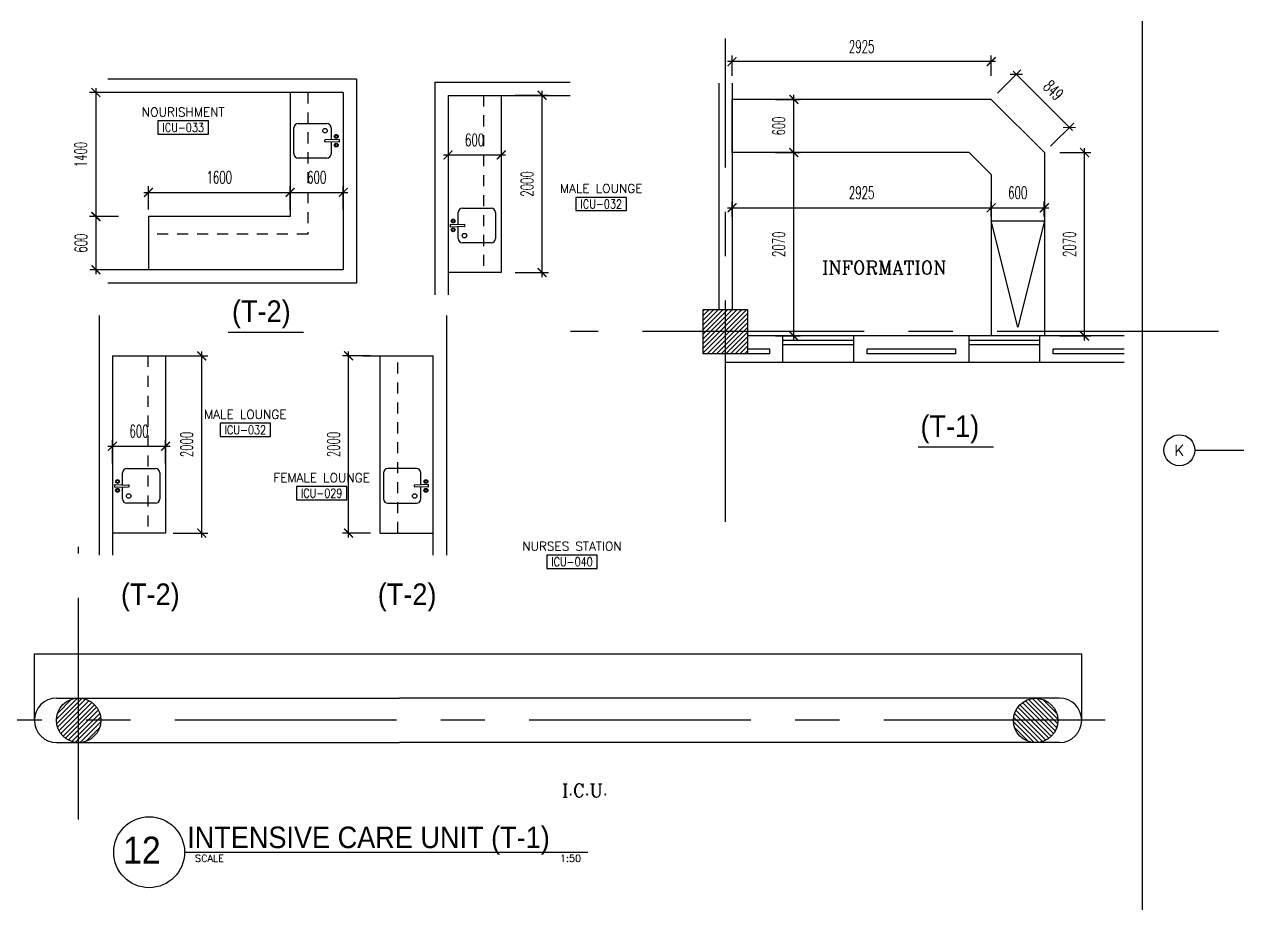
# Model space of a CAD drawing. Extents: x 417759.1 to 417809, y 43468.8 to 43507.6.
# Drawn here: x 417780.79 to 417794.48, y 43478.31 to 43488.22 of the extents above; entities that cross this region are included whole.
import ezdxf
from ezdxf.enums import TextEntityAlignment as Align

# ---------------------------------------------------------------- set-up
doc = ezdxf.new("R2010")
doc.units = 0
doc.header["$MEASUREMENT"] = 0
doc.header["$PDMODE"] = 3
doc.header["$PDSIZE"] = 0.1
doc.linetypes.add('CENTERX2', pattern=[4, 2.5, -0.5, 0.5, -0.5])
doc.linetypes.add('HIDDEN2', pattern=[0.1875, 0.125, -0.0625])
doc.layers.get('0').update_dxf_attribs({"linetype": 'CONTINUOUS'})
doc.layers.get('DEFPOINTS').update_dxf_attribs({"linetype": 'CONTINUOUS'})
for name, color, linetype in [('AX', 6, 'CONTINUOUS'), ('AX-CR', 2, 'CONTINUOUS'), ('AX-DIM', 4, 'CONTINUOUS'), ('AX-TXT', 4, 'CONTINUOUS'), ('AXES', 11, 'CENTERX2'), ('COL', 2, 'CONTINUOUS'), ('COUNTER', 2, 'CONTINUOUS'), ('Doted', 3, 'HIDDEN2'), ('HAT', 8, 'CONTINUOUS'), ('INSUL', 7, 'CONTINUOUS'), ('RM-BOX', 2, 'CONTINUOUS'), ('RM-NAME', 2, 'CONTINUOUS'), ('RM-NO', 2, 'CONTINUOUS'), ('TXT', 2, 'CONTINUOUS'), ('TXT1', 2, 'CONTINUOUS'), ('WALL', 6, 'CONTINUOUS'), ('WIN', 5, 'CONTINUOUS')]:
    doc.layers.add(name, color=color, linetype=linetype)
doc.styles.add('ROMANC', font='romanc', dxfattribs={"height": 0.1})
doc.styles.add('ROMANS', font='ROMANS.shx', dxfattribs={"width": 0.6})
doc.styles.add('TTXT', font='swisse.ttf', dxfattribs={"width": 0.6})
doc.dimstyles.new('STANDARD in', dxfattribs={"dimtxt": 0.14, "dimasz": 0.1, "dimexe": 0.07, "dimexo": 0.05, "dimgap": 0.1, "dimtad": 1, "dimdec": 0, "dimlfac": 1000, "dimzin": 0, "dimdsep": 46, "dimtxsty": 'ROMANS', "dimblk": 'ARCHTICK', "dimcen": 0.05, "dimdle": 0.05, "dimclrd": 4, "dimclre": 4, "dimclrt": 2, "dimadec": 0, "dimazin": 0, "dimtfac": 1, "dimtdec": 0, "dimtmove": 2, "dimatfit": 3, "dimfxl": 0, "dimtolj": 1, "dimtzin": 0, "dimarcsym": 0})

# ---------------------------------------------------------------- blocks, each defined once
blk = doc.blocks.new('RM1')
at = {"layer": 'RM-BOX'}
blk.add_lwpolyline([(570, -200), (-570, -200), (-570, -500), (570, -500)], close=True, dxfattribs=at)
at = {"layer": 'RM-NAME', "style": 'ROMANS'}
for tag, p in [('ROOMNAME1', (0, 324)), ('ROOMNAME2', (0, 0))]:
    blk.add_attdef(tag, text='', height=200, dxfattribs=at).set_placement(p, align=Align.MIDDLE)
at = {"layer": 'RM-NO', "style": 'ROMANS', "width": 0.8}
blk.add_attdef('ROOMNO', text='', height=200, dxfattribs=at).set_placement((0, -350), align=Align.MIDDLE)
blk = doc.blocks.new('_ARCHTICK')
at = {"color": 0, "linetype": 'ByBlock', "const_width": 0.15}
blk.add_lwpolyline([(-0.5, -0.5), (0.5, 0.5)], dxfattribs=at)
blk = doc.blocks.new('*D225')
at = {"layer": 'AX-DIM', "color": 4, "linetype": 'ByBlock', "lineweight": -2}
for p, q in [((417785.578, 43486.981), (417785.578, 43486.678)), ((417786.178, 43486.981), (417786.178, 43486.678)), ((417785.528, 43486.748), (417786.228, 43486.748))]:
    blk.add_line(p, q, dxfattribs=at)
at = {"layer": 'DEFPOINTS', "color": 0, "linetype": 'ByBlock'}
for p in [(417785.578, 43487.031), (417786.178, 43487.031), (417786.178, 43486.748)]:
    blk.add_point(p, dxfattribs=at)
at = {"layer": 'AX-DIM', "color": 4, "linetype": 'ByBlock', "lineweight": -2, "xscale": 0.1, "yscale": 0.1, "zscale": 0.1, "rotation": 180}
blk.add_blockref('_ARCHTICK', (417785.578, 43486.748), dxfattribs=at)
at = {"layer": 'AX-DIM', "color": 4, "linetype": 'ByBlock', "lineweight": -2, "xscale": 0.1, "yscale": 0.1, "zscale": 0.1}
blk.add_blockref('_ARCHTICK', (417786.178, 43486.748), dxfattribs=at)
at = {"layer": 'AX-DIM', "color": 2, "linetype": 'ByBlock', "insert": (417785.878, 43486.918), "char_height": 0.14, "attachment_point": 5, "style": 'ROMANS'}
blk.add_mtext('\\A1;600', dxfattribs=at)
blk = doc.blocks.new('*D226')
at = {"layer": 'AX-DIM', "color": 4, "linetype": 'ByBlock', "lineweight": -2}
for p, q in [((417786.335, 43487.421), (417786.71, 43487.421)), ((417786.64, 43485.371), (417786.64, 43487.471)), ((417786.335, 43485.421), (417786.71, 43485.421))]:
    blk.add_line(p, q, dxfattribs=at)
at = {"layer": 'DEFPOINTS', "color": 0, "linetype": 'ByBlock'}
for p in [(417786.285, 43487.421), (417786.64, 43487.421), (417786.285, 43485.421)]:
    blk.add_point(p, dxfattribs=at)
at = {"layer": 'AX-DIM', "color": 4, "linetype": 'ByBlock', "lineweight": -2, "xscale": 0.1, "yscale": 0.1, "zscale": 0.1}
for p, rotation in [((417786.64, 43487.421), 90), ((417786.64, 43485.421), 270)]:
    blk.add_blockref('_ARCHTICK', p, dxfattribs=dict(at, rotation=rotation))
at = {"layer": 'AX-DIM', "color": 2, "linetype": 'ByBlock', "insert": (417786.47, 43486.421), "char_height": 0.14, "attachment_point": 5, "rotation": 90, "style": 'ROMANS'}
blk.add_mtext('\\A1;2000', dxfattribs=at)
blk = doc.blocks.new('*D227')
at = {"layer": 'AX-DIM', "color": 4, "linetype": 'ByBlock', "lineweight": -2}
for p, q in [((417783.746, 43486.326), (417784.446, 43486.326)), ((417783.796, 43486.132), (417783.796, 43486.396)), ((417784.396, 43486.132), (417784.396, 43486.396))]:
    blk.add_line(p, q, dxfattribs=at)
at = {"layer": 'DEFPOINTS', "color": 0, "linetype": 'ByBlock'}
for p in [(417784.396, 43486.326), (417783.796, 43486.082), (417784.396, 43486.082)]:
    blk.add_point(p, dxfattribs=at)
at = {"layer": 'AX-DIM', "color": 4, "linetype": 'ByBlock', "lineweight": -2, "xscale": 0.1, "yscale": 0.1, "zscale": 0.1, "rotation": 180}
blk.add_blockref('_ARCHTICK', (417783.796, 43486.326), dxfattribs=at)
at = {"layer": 'AX-DIM', "color": 4, "linetype": 'ByBlock', "lineweight": -2, "xscale": 0.1, "yscale": 0.1, "zscale": 0.1}
blk.add_blockref('_ARCHTICK', (417784.396, 43486.326), dxfattribs=at)
at = {"layer": 'AX-DIM', "color": 2, "linetype": 'ByBlock', "insert": (417784.096, 43486.496), "char_height": 0.14, "attachment_point": 5, "style": 'ROMANS'}
blk.add_mtext('\\A1;600', dxfattribs=at)
blk = doc.blocks.new('*D228')
at = {"layer": 'COUNTER', "color": 4, "linetype": 'ByBlock', "lineweight": -2}
for p, q in [((417782.146, 43486.326), (417783.846, 43486.326)), ((417782.196, 43486.132), (417782.196, 43486.396)), ((417783.796, 43486.132), (417783.796, 43486.396))]:
    blk.add_line(p, q, dxfattribs=at)
at = {"layer": 'DEFPOINTS', "color": 0, "linetype": 'ByBlock'}
for p in [(417783.796, 43486.326), (417782.196, 43486.082), (417783.796, 43486.082)]:
    blk.add_point(p, dxfattribs=at)
at = {"layer": 'COUNTER', "color": 4, "linetype": 'ByBlock', "lineweight": -2, "xscale": 0.1, "yscale": 0.1, "zscale": 0.1, "rotation": 180}
blk.add_blockref('_ARCHTICK', (417782.196, 43486.326), dxfattribs=at)
at = {"layer": 'COUNTER', "color": 4, "linetype": 'ByBlock', "lineweight": -2, "xscale": 0.1, "yscale": 0.1, "zscale": 0.1}
blk.add_blockref('_ARCHTICK', (417783.796, 43486.326), dxfattribs=at)
at = {"layer": 'COUNTER', "color": 2, "linetype": 'ByBlock', "insert": (417782.996, 43486.496), "char_height": 0.14, "attachment_point": 5, "style": 'ROMANS'}
blk.add_mtext('\\A1;1600', dxfattribs=at)
blk = doc.blocks.new('*D229')
at = {"layer": 'AX-DIM', "color": 4, "linetype": 'ByBlock', "lineweight": -2}
for p, q in [((417781.857, 43487.453), (417781.533, 43487.453)), ((417781.603, 43487.503), (417781.603, 43486.003)), ((417781.857, 43486.053), (417781.533, 43486.053))]:
    blk.add_line(p, q, dxfattribs=at)
at = {"layer": 'DEFPOINTS', "color": 0, "linetype": 'ByBlock'}
for p in [(417781.907, 43487.453), (417781.603, 43486.053), (417781.907, 43486.053)]:
    blk.add_point(p, dxfattribs=at)
at = {"layer": 'AX-DIM', "color": 4, "linetype": 'ByBlock', "lineweight": -2, "xscale": 0.1, "yscale": 0.1, "zscale": 0.1}
for p, rotation in [((417781.603, 43487.453), 90), ((417781.603, 43486.053), 270)]:
    blk.add_blockref('_ARCHTICK', p, dxfattribs=dict(at, rotation=rotation))
at = {"layer": 'AX-DIM', "color": 2, "linetype": 'ByBlock', "insert": (417781.433, 43486.753), "char_height": 0.14, "attachment_point": 5, "rotation": 90, "style": 'ROMANS'}
blk.add_mtext('\\A1;1400', dxfattribs=at)
blk = doc.blocks.new('*D230')
at = {"layer": 'AX-DIM', "color": 4, "linetype": 'ByBlock', "lineweight": -2}
for p, q in [((417781.841, 43486.053), (417781.535, 43486.053)), ((417781.605, 43485.403), (417781.605, 43486.103)), ((417781.841, 43485.453), (417781.535, 43485.453))]:
    blk.add_line(p, q, dxfattribs=at)
at = {"layer": 'DEFPOINTS', "color": 0, "linetype": 'ByBlock'}
for p in [(417781.605, 43486.053), (417781.891, 43486.053), (417781.891, 43485.453)]:
    blk.add_point(p, dxfattribs=at)
at = {"layer": 'AX-DIM', "color": 4, "linetype": 'ByBlock', "lineweight": -2, "xscale": 0.1, "yscale": 0.1, "zscale": 0.1}
for p, rotation in [((417781.605, 43486.053), 90), ((417781.605, 43485.453), 270)]:
    blk.add_blockref('_ARCHTICK', p, dxfattribs=dict(at, rotation=rotation))
at = {"layer": 'AX-DIM', "color": 2, "linetype": 'ByBlock', "insert": (417781.435, 43485.753), "char_height": 0.14, "attachment_point": 5, "rotation": 90, "style": 'ROMANS'}
blk.add_mtext('\\A1;600', dxfattribs=at)
blk = doc.blocks.new('*X235')
at = {"color": 0}
for p, q in [((215909, 139859), (216399, 140350)), ((215909, 139912), (216346, 140350)), ((215909, 139965), (216293, 140350)), ((215909, 140018), (216240, 140350)), ((215909, 140071), (216187, 140350)), ((215909, 140124), (216134, 140350)), ((215909, 140177), (216081, 140350)), ((215909, 140230), (216028, 140350)), ((215909, 140283), (215975, 140350)), ((215909, 140337), (215922, 140350)), ((215952, 139850), (216409, 140306)), ((216005, 139850), (216409, 140253)), ((216058, 139850), (216409, 140200)), ((216111, 139850), (216409, 140147)), ((216164, 139850), (216409, 140094)), ((216217, 139850), (216409, 140041)), ((216270, 139850), (216409, 139988)), ((216323, 139850), (216409, 139935)), ((216376, 139850), (216409, 139882))]:
    blk.add_line(p, q, dxfattribs=at)
blk = doc.blocks.new('COL50')
at = {"layer": 'COL'}
blk.add_lwpolyline([(-250, 250), (-250, -250), (250, -250), (250, 250)], close=True, dxfattribs=at)
blk = doc.blocks.new('*D245')
at = {"layer": 'COUNTER', "color": 4, "linetype": 'ByBlock', "lineweight": -2}
for p, q in [((417781.74, 43483.462), (417782.44, 43483.462)), ((417781.79, 43483.269), (417781.79, 43483.532)), ((417782.39, 43483.269), (417782.39, 43483.532))]:
    blk.add_line(p, q, dxfattribs=at)
at = {"layer": 'DEFPOINTS', "color": 0, "linetype": 'ByBlock'}
for p in [(417782.39, 43483.462), (417781.79, 43483.219), (417782.39, 43483.219)]:
    blk.add_point(p, dxfattribs=at)
at = {"layer": 'COUNTER', "color": 4, "linetype": 'ByBlock', "lineweight": -2, "xscale": 0.1, "yscale": 0.1, "zscale": 0.1, "rotation": 180}
blk.add_blockref('_ARCHTICK', (417781.79, 43483.462), dxfattribs=at)
at = {"layer": 'COUNTER', "color": 4, "linetype": 'ByBlock', "lineweight": -2, "xscale": 0.1, "yscale": 0.1, "zscale": 0.1}
blk.add_blockref('_ARCHTICK', (417782.39, 43483.462), dxfattribs=at)
at = {"layer": 'COUNTER', "color": 2, "linetype": 'ByBlock', "insert": (417782.09, 43483.632), "char_height": 0.14, "attachment_point": 5, "style": 'ROMANS'}
blk.add_mtext('\\A1;600', dxfattribs=at)
blk = doc.blocks.new('*D246')
at = {"layer": 'AX-DIM', "color": 4, "lineweight": -2}
for p, q in [((417782.476, 43484.482), (417782.868, 43484.482)), ((417782.798, 43482.432), (417782.798, 43484.532)), ((417782.476, 43482.482), (417782.868, 43482.482))]:
    blk.add_line(p, q, dxfattribs=at)
at = {"layer": 'DEFPOINTS', "color": 0}
for p in [(417782.426, 43484.482), (417782.798, 43484.482), (417782.426, 43482.482)]:
    blk.add_point(p, dxfattribs=at)
at = {"layer": 'AX-DIM', "color": 4, "lineweight": -2, "xscale": 0.1, "yscale": 0.1, "zscale": 0.1}
for p, rotation in [((417782.798, 43484.482), 90), ((417782.798, 43482.482), 270)]:
    blk.add_blockref('_ARCHTICK', p, dxfattribs=dict(at, rotation=rotation))
at = {"layer": 'AX-DIM', "color": 2, "insert": (417782.628, 43483.482), "char_height": 0.14, "attachment_point": 5, "rotation": 90, "style": 'ROMANS'}
blk.add_mtext('\\A1;2000', dxfattribs=at)
blk = doc.blocks.new('*D247')
at = {"layer": 'AX-DIM', "color": 4, "lineweight": -2}
for p, q in [((417784.702, 43484.482), (417784.386, 43484.482)), ((417784.456, 43482.432), (417784.456, 43484.532)), ((417784.702, 43482.482), (417784.386, 43482.482))]:
    blk.add_line(p, q, dxfattribs=at)
at = {"layer": 'DEFPOINTS', "color": 0}
for p in [(417784.456, 43484.482), (417784.752, 43484.482), (417784.752, 43482.482)]:
    blk.add_point(p, dxfattribs=at)
at = {"layer": 'AX-DIM', "color": 4, "lineweight": -2, "xscale": 0.1, "yscale": 0.1, "zscale": 0.1}
for p, rotation in [((417784.456, 43484.482), 90), ((417784.456, 43482.482), 270)]:
    blk.add_blockref('_ARCHTICK', p, dxfattribs=dict(at, rotation=rotation))
at = {"layer": 'AX-DIM', "color": 2, "insert": (417784.286, 43483.482), "char_height": 0.14, "attachment_point": 5, "rotation": 90, "style": 'ROMANS'}
blk.add_mtext('\\A1;2000', dxfattribs=at)
blk = doc.blocks.new('*D248')
at = {"layer": 'AX-DIM', "color": 4, "lineweight": -2}
for p, q in [((417789.481, 43486.725), (417789.481, 43487.425)), ((417789.275, 43487.375), (417789.551, 43487.375)), ((417789.275, 43486.775), (417789.551, 43486.775))]:
    blk.add_line(p, q, dxfattribs=at)
at = {"layer": 'DEFPOINTS', "color": 0}
for p in [(417789.225, 43487.375), (417789.481, 43487.375), (417789.225, 43486.775)]:
    blk.add_point(p, dxfattribs=at)
at = {"layer": 'AX-DIM', "color": 4, "lineweight": -2, "xscale": 0.1, "yscale": 0.1, "zscale": 0.1}
for p, rotation in [((417789.481, 43487.375), 90), ((417789.481, 43486.775), 270)]:
    blk.add_blockref('_ARCHTICK', p, dxfattribs=dict(at, rotation=rotation))
at = {"layer": 'AX-DIM', "color": 2, "insert": (417789.311, 43487.075), "char_height": 0.14, "attachment_point": 5, "rotation": 90, "style": 'ROMANS'}
blk.add_mtext('\\A1;600', dxfattribs=at)
blk = doc.blocks.new('*D249')
at = {"layer": 'AX-DIM', "color": 4, "lineweight": -2}
for p, q in [((417788.783, 43486.051), (417788.783, 43486.222)), ((417791.708, 43486.051), (417791.708, 43486.222)), ((417788.733, 43486.152), (417791.758, 43486.152))]:
    blk.add_line(p, q, dxfattribs=at)
at = {"layer": 'DEFPOINTS', "color": 0}
for p in [(417791.708, 43486.152), (417788.783, 43486.001), (417791.708, 43486.001)]:
    blk.add_point(p, dxfattribs=at)
at = {"layer": 'AX-DIM', "color": 4, "lineweight": -2, "xscale": 0.1, "yscale": 0.1, "zscale": 0.1, "rotation": 180}
blk.add_blockref('_ARCHTICK', (417788.783, 43486.152), dxfattribs=at)
at = {"layer": 'AX-DIM', "color": 4, "lineweight": -2, "xscale": 0.1, "yscale": 0.1, "zscale": 0.1}
blk.add_blockref('_ARCHTICK', (417791.708, 43486.152), dxfattribs=at)
at = {"layer": 'AX-DIM', "color": 2, "insert": (417790.246, 43486.322), "char_height": 0.14, "attachment_point": 5, "style": 'ROMANS'}
blk.add_mtext('\\A1;2925', dxfattribs=at)
blk = doc.blocks.new('*D250')
at = {"layer": 'AX-DIM', "color": 4, "lineweight": -2}
for p, q in [((417788.783, 43487.639), (417788.783, 43487.871)), ((417791.708, 43487.639), (417791.708, 43487.871)), ((417791.758, 43487.801), (417788.733, 43487.801))]:
    blk.add_line(p, q, dxfattribs=at)
at = {"layer": 'DEFPOINTS', "color": 0}
for p in [(417788.783, 43487.801), (417788.783, 43487.589), (417791.708, 43487.589)]:
    blk.add_point(p, dxfattribs=at)
at = {"layer": 'AX-DIM', "color": 4, "lineweight": -2, "xscale": 0.1, "yscale": 0.1, "zscale": 0.1, "rotation": 180}
blk.add_blockref('_ARCHTICK', (417788.783, 43487.801), dxfattribs=at)
at = {"layer": 'AX-DIM', "color": 4, "lineweight": -2, "xscale": 0.1, "yscale": 0.1, "zscale": 0.1}
blk.add_blockref('_ARCHTICK', (417791.708, 43487.801), dxfattribs=at)
at = {"layer": 'AX-DIM', "color": 2, "insert": (417790.246, 43487.971), "char_height": 0.14, "attachment_point": 5, "style": 'ROMANS'}
blk.add_mtext('\\A1;2925', dxfattribs=at)
blk = doc.blocks.new('*D251')
at = {"layer": 'AX-DIM', "color": 4, "lineweight": -2}
for p, q in [((417791.779, 43487.446), (417792.041, 43487.708)), ((417791.956, 43487.694), (417792.627, 43487.023)), ((417792.379, 43486.846), (417792.641, 43487.108))]:
    blk.add_line(p, q, dxfattribs=at)
at = {"layer": 'DEFPOINTS', "color": 0}
for p in [(417791.743, 43487.41), (417792.591, 43487.058), (417792.343, 43486.81)]:
    blk.add_point(p, dxfattribs=at)
at = {"layer": 'AX-DIM', "color": 4, "lineweight": -2, "xscale": 0.1, "yscale": 0.1, "zscale": 0.1}
for p, rotation in [((417791.991, 43487.658), 134.9999999986104), ((417792.591, 43487.058), 314.9999999986103)]:
    blk.add_blockref('_ARCHTICK', p, dxfattribs=dict(at, rotation=rotation))
at = {"layer": 'AX-DIM', "color": 2, "insert": (417792.411, 43487.478), "char_height": 0.14, "attachment_point": 5, "rotation": 315, "style": 'ROMANS'}
blk.add_mtext('\\A1;849', dxfattribs=at)
blk = doc.blocks.new('*D252')
at = {"layer": 'AX-DIM', "color": 4, "lineweight": -2}
for p, q in [((417791.708, 43486.055), (417791.708, 43486.222)), ((417792.308, 43486.055), (417792.308, 43486.222)), ((417791.658, 43486.152), (417792.358, 43486.152))]:
    blk.add_line(p, q, dxfattribs=at)
at = {"layer": 'DEFPOINTS', "color": 0}
for p in [(417792.308, 43486.152), (417791.708, 43486.005), (417792.308, 43486.005)]:
    blk.add_point(p, dxfattribs=at)
at = {"layer": 'AX-DIM', "color": 4, "lineweight": -2, "xscale": 0.1, "yscale": 0.1, "zscale": 0.1, "rotation": 180}
blk.add_blockref('_ARCHTICK', (417791.708, 43486.152), dxfattribs=at)
at = {"layer": 'AX-DIM', "color": 4, "lineweight": -2, "xscale": 0.1, "yscale": 0.1, "zscale": 0.1}
blk.add_blockref('_ARCHTICK', (417792.308, 43486.152), dxfattribs=at)
at = {"layer": 'AX-DIM', "color": 2, "insert": (417792.008, 43486.322), "char_height": 0.14, "attachment_point": 5, "style": 'ROMANS'}
blk.add_mtext('\\A1;600', dxfattribs=at)
blk = doc.blocks.new('*D253')
at = {"layer": 'AX-DIM', "color": 4, "lineweight": -2}
for p, q in [((417792.483, 43486.775), (417792.832, 43486.775)), ((417792.762, 43484.656), (417792.762, 43486.825)), ((417792.483, 43484.706), (417792.832, 43484.706))]:
    blk.add_line(p, q, dxfattribs=at)
at = {"layer": 'DEFPOINTS', "color": 0}
for p in [(417792.433, 43486.775), (417792.762, 43486.775), (417792.433, 43484.706)]:
    blk.add_point(p, dxfattribs=at)
at = {"layer": 'AX-DIM', "color": 4, "lineweight": -2, "xscale": 0.1, "yscale": 0.1, "zscale": 0.1}
for p, rotation in [((417792.762, 43486.775), 90), ((417792.762, 43484.706), 270)]:
    blk.add_blockref('_ARCHTICK', p, dxfattribs=dict(at, rotation=rotation))
at = {"layer": 'AX-DIM', "color": 2, "insert": (417792.592, 43485.741), "char_height": 0.14, "attachment_point": 5, "rotation": 90, "style": 'ROMANS'}
blk.add_mtext('\\A1;2070', dxfattribs=at)
blk = doc.blocks.new('*D254')
at = {"layer": 'AX-DIM', "color": 4, "lineweight": -2}
for p, q in [((417789.275, 43486.775), (417789.551, 43486.775)), ((417789.481, 43484.656), (417789.481, 43486.825)), ((417789.275, 43484.706), (417789.551, 43484.706))]:
    blk.add_line(p, q, dxfattribs=at)
at = {"layer": 'DEFPOINTS', "color": 0}
for p in [(417789.225, 43486.775), (417789.481, 43486.775), (417789.225, 43484.706)]:
    blk.add_point(p, dxfattribs=at)
at = {"layer": 'AX-DIM', "color": 4, "lineweight": -2, "xscale": 0.1, "yscale": 0.1, "zscale": 0.1}
for p, rotation in [((417789.481, 43486.775), 90), ((417789.481, 43484.706), 270)]:
    blk.add_blockref('_ARCHTICK', p, dxfattribs=dict(at, rotation=rotation))
at = {"layer": 'AX-DIM', "color": 2, "insert": (417789.311, 43485.741), "char_height": 0.14, "attachment_point": 5, "rotation": 90, "style": 'ROMANS'}
blk.add_mtext('\\A1;2070', dxfattribs=at)
blk = doc.blocks.new('AXU')
at = {"layer": 'AX-CR'}
blk.add_circle((0, 350), 350, dxfattribs=at)
at = {"layer": 'AX-TXT', "style": 'ROMANS'}
blk.add_attdef('AX', text='', height=250, dxfattribs=at).set_placement((0, 350), align=Align.MIDDLE)

msp = doc.modelspace()

# ---------------------------------------------------------------- hatches: boundary and pattern name
at = {"layer": 'HAT'}
h = msp.add_hatch(dxfattribs=at)
h.set_pattern_fill('ANSI31', color=256, scale=0.3, style=0)
h.set_pattern_definition([(45, (417720.168633, 43436.735677), (-0.026516504, 0.026516504), [])])
h.paths.add_polyline_path([(417781.1589, 43480.3701), (417781.4089, 43480.3701), (417781.4089, 43480.6201, 0.4142136)])
h.paths.add_polyline_path([(417781.4089, 43480.6201), (417781.4089, 43480.3701), (417781.6589, 43480.3701, 0.4142136)])
h.paths.add_polyline_path([(417781.6589, 43480.3701), (417781.4089, 43480.3701), (417781.4089, 43480.1201, 0.4142136)])
h.paths.add_polyline_path([(417781.4089, 43480.3701), (417781.1589, 43480.3701, 0.4142136), (417781.4089, 43480.1201)])
h = msp.add_hatch(dxfattribs=at)
h.set_pattern_fill('ANSI31', color=256, scale=0.3, style=0)
h.set_pattern_definition([(135, (417853.450332, 43436.73457), (0.026516504, 0.026516504), [])])
h.paths.add_polyline_path([(417792.46, 43480.369), (417792.21, 43480.369), (417792.21, 43480.619, -0.4142136)])
h.paths.add_polyline_path([(417792.21, 43480.619), (417792.21, 43480.369), (417791.96, 43480.369, -0.4142136)])
h.paths.add_polyline_path([(417791.96, 43480.369), (417792.21, 43480.369), (417792.21, 43480.119, -0.4142136)])
h.paths.add_polyline_path([(417792.21, 43480.369), (417792.46, 43480.369, -0.4142136), (417792.21, 43480.119)])

# ---------------------------------------------------------------- linework, layer by layer
at = {"layer": 'AX-DIM'}
msp.add_line((417793.4129, 43488.2568), (417793.4129, 43478.1421), dxfattribs=at)
at = {"layer": 'AXES'}
for p, q in [((417788.7081, 43482.6075), (417788.7081, 43488.0611)), ((417794.2738, 43484.7551), (417786.9606, 43484.7551)), ((417794.0072, 43483.4171), (417798.8062, 43483.4171)), ((417781.4089, 43479.2514), (417781.4089, 43482.3282)), ((417792.9951, 43480.3701), (417780.4486, 43480.3701))]:
    msp.add_line(p, q, dxfattribs=at)
at = {"layer": 'COUNTER', "linetype": 'ByBlock'}
for p, q in [((417783.7956, 43487.4535), (417783.7956, 43486.0535)), ((417786.1783, 43487.4208), (417786.1783, 43485.4208)), ((417788.7831, 43486.7751), (417788.7831, 43487.3751)), ((417791.7081, 43487.3751), (417788.7831, 43487.3751)), ((417791.7081, 43487.3751), (417792.3081, 43486.7751)), ((417783.8384, 43486.7615), (417783.8384, 43487.0544)), ((417783.8882, 43487.1043), (417784.2093, 43487.1043)), ((417784.2592, 43487.0544), (417784.2592, 43486.9179)), ((417784.3474, 43486.924), (417784.1921, 43486.9179)), ((417784.3474, 43486.8919), (417784.1921, 43486.898)), ((417784.2592, 43486.898), (417784.2592, 43486.7615)), ((417784.3474, 43486.924), (417784.3474, 43486.8919)), ((417791.4596, 43486.7751), (417788.7831, 43486.7751)), ((417791.4596, 43486.7751), (417791.7081, 43486.5266)), ((417792.3081, 43486.7751), (417792.3081, 43484.7063)), ((417784.2093, 43486.7116), (417783.8882, 43486.7116)), ((417791.7081, 43486.5266), (417791.7081, 43484.7063)), ((417783.7956, 43486.0535), (417782.1956, 43486.0535)), ((417782.1956, 43486.0535), (417782.1956, 43485.4535)), ((417785.6933, 43485.9629), (417785.6933, 43486.0994)), ((417785.7432, 43486.1493), (417786.0643, 43486.1493)), ((417786.1142, 43486.0994), (417786.1142, 43485.8065)), ((417785.6051, 43485.9369), (417785.6051, 43485.969)), ((417785.6051, 43485.969), (417785.7604, 43485.9629)), ((417785.6051, 43485.9369), (417785.7604, 43485.943)), ((417785.6933, 43485.8065), (417785.6933, 43485.943)), ((417791.7081, 43486.0051), (417792.3081, 43486.0051)), ((417792.0081, 43484.8051), (417791.7081, 43486.0051)), ((417792.3081, 43486.0051), (417792.0081, 43484.8051)), ((417786.0643, 43485.7566), (417785.7432, 43485.7566)), ((417786.1783, 43485.4208), (417785.5783, 43485.4208)), ((417782.3896, 43484.4824), (417782.3896, 43482.4824)), ((417784.8107, 43482.4824), (417784.8107, 43484.4824)), ((417781.9545, 43483.2109), (417782.2756, 43483.2109)), ((417785.2212, 43483.2109), (417784.9001, 43483.2109)), ((417781.9046, 43483.0245), (417781.9046, 43483.161)), ((417782.3254, 43483.161), (417782.3254, 43482.8681)), ((417784.8502, 43483.161), (417784.8502, 43482.8681)), ((417785.2711, 43483.0245), (417785.2711, 43483.161)), ((417781.8164, 43482.9985), (417781.8164, 43483.0305)), ((417781.8164, 43483.0305), (417781.9717, 43483.0245)), ((417781.8164, 43482.9985), (417781.9717, 43483.0045)), ((417781.9046, 43482.8681), (417781.9046, 43483.0045)), ((417785.3593, 43483.0305), (417785.204, 43483.0245)), ((417785.3593, 43482.9985), (417785.204, 43483.0045)), ((417785.2711, 43482.8681), (417785.2711, 43483.0045)), ((417785.3593, 43482.9985), (417785.3593, 43483.0305)), ((417782.2756, 43482.8182), (417781.9545, 43482.8182)), ((417784.9001, 43482.8182), (417785.2212, 43482.8182)), ((417782.3896, 43482.4824), (417781.7896, 43482.4824)), ((417784.8107, 43482.4824), (417785.4107, 43482.4824)), ((417780.9089, 43481.119), (417792.73, 43481.119)), ((417780.9089, 43480.3701), (417780.9089, 43481.119)), ((417792.73, 43480.3701), (417792.73, 43481.119)), ((417781.1589, 43480.619), (417785.0289, 43480.619)), ((417792.48, 43480.619), (417785.0289, 43480.619)), ((417781.1589, 43480.119), (417785.0289, 43480.119)), ((417792.48, 43480.119), (417785.0289, 43480.119))]:
    msp.add_line(p, q, dxfattribs=at)
for centre, radius in [((417784.1898, 43487.0224), 0.0255), ((417784.3163, 43486.9577), 0.0217), ((417784.3163, 43486.8582), 0.0217), ((417784.3163, 43486.9577), 0.014), ((417784.3163, 43486.8582), 0.014), ((417785.6362, 43486.0027), 0.0217), ((417785.6362, 43485.9032), 0.0217), ((417785.6362, 43486.0027), 0.014), ((417785.6362, 43485.9032), 0.014), ((417785.7628, 43485.8385), 0.0255), ((417781.8475, 43483.0643), 0.0217), ((417781.8475, 43483.0643), 0.014), ((417785.3282, 43483.0643), 0.0217), ((417785.3282, 43483.0643), 0.014), ((417781.8475, 43482.9648), 0.0217), ((417781.8475, 43482.9648), 0.014), ((417781.974, 43482.9001), 0.0255), ((417785.2016, 43482.9001), 0.0255), ((417785.3282, 43482.9648), 0.0217), ((417785.3282, 43482.9648), 0.014)]:
    msp.add_circle(centre, radius, dxfattribs=at)
for centre, radius, start, end in [((417783.8882, 43487.0544), 0.0499, 90, 180), ((417784.2093, 43487.0544), 0.0499, 0, 90), ((417784.1921, 43486.908), 0.00997, 90, 270), ((417783.8882, 43486.7615), 0.0499, 180, 270), ((417784.2093, 43486.7615), 0.0499, 270, 0), ((417785.7432, 43486.0994), 0.0499, 90, 180), ((417786.0643, 43486.0994), 0.0499, 0, 90), ((417785.7604, 43485.9529), 0.00997, 270, 90), ((417785.7432, 43485.8065), 0.0499, 180, 270), ((417786.0643, 43485.8065), 0.0499, 270, 0), ((417781.9545, 43483.161), 0.0499, 90, 180), ((417782.2756, 43483.161), 0.0499, 0, 90), ((417784.9001, 43483.161), 0.0499, 90, 180), ((417785.2212, 43483.161), 0.0499, 0, 90), ((417781.9717, 43483.0145), 0.00997, 270, 90), ((417785.204, 43483.0145), 0.00997, 90, 270), ((417781.9545, 43482.8681), 0.0499, 180, 270), ((417782.2756, 43482.8681), 0.0499, 270, 0), ((417784.9001, 43482.8681), 0.0499, 180, 270), ((417785.2212, 43482.8681), 0.0499, 270, 0), ((417781.1589, 43480.3701), 0.25, 90, 270), ((417792.48, 43480.3701), 0.25, 270, 90)]:
    msp.add_arc(centre, radius, start, end, dxfattribs=at)
at = {"layer": 'Doted'}
for p, q in [((417783.9956, 43487.4535), (417783.9956, 43485.8535)), ((417785.9783, 43487.4208), (417785.9783, 43485.4208)), ((417783.9956, 43485.8535), (417782.1956, 43485.8535)), ((417782.1896, 43484.4824), (417782.1896, 43482.4824)), ((417785.0107, 43482.4824), (417785.0107, 43484.4824))]:
    msp.add_line(p, q, dxfattribs=at)
at = {"layer": 'INSUL'}
for p, q in [((417791.3081, 43484.5563), (417790.3081, 43484.5563)), ((417790.3081, 43484.5063), (417790.3081, 43484.5563)), ((417791.3081, 43484.5063), (417791.3081, 43484.5563)), ((417793.2081, 43484.5563), (417792.4081, 43484.5563)), ((417792.4081, 43484.5063), (417792.4081, 43484.5563)), ((417791.3081, 43484.5063), (417790.3081, 43484.5063)), ((417793.2081, 43484.5063), (417792.4081, 43484.5063))]:
    msp.add_line(p, q, dxfattribs=at)
at = {"layer": 'TXT', "color": 6}
msp.add_line((417782.6045, 43478.8819), (417787.1553, 43478.8819), dxfattribs=at)
msp.add_circle((417782.2045, 43478.8819), 0.4, dxfattribs=at)
at = {"layer": 'WALL', "color": 6}
for p, q in [((417784.5456, 43487.6035), (417781.737, 43487.6035)), ((417784.5456, 43487.6035), (417784.5456, 43485.3035)), ((417785.4283, 43487.5708), (417785.4283, 43485.1708)), ((417785.4283, 43487.5708), (417786.9574, 43487.5708)), ((417788.6331, 43487.5595), (417788.6331, 43485.0051)), ((417788.7831, 43487.5595), (417788.7831, 43485.0051)), ((417784.3956, 43487.4535), (417781.737, 43487.4535)), ((417784.3956, 43487.4535), (417784.3956, 43485.4535)), ((417785.5783, 43487.4208), (417786.9574, 43487.4208)), ((417785.5783, 43487.4208), (417785.5783, 43485.1708)), ((417784.3956, 43485.4535), (417781.737, 43485.4535)), ((417784.5456, 43485.3035), (417781.737, 43485.3035)), ((417781.6396, 43484.9384), (417781.6396, 43482.2324)), ((417785.5607, 43484.9384), (417785.5607, 43482.2324)), ((417783.0972, 43484.7475), (417783.9472, 43484.7475)), ((417789.3581, 43484.7063), (417788.9581, 43484.7063)), ((417789.3581, 43484.4063), (417789.3581, 43484.7063)), ((417791.4581, 43484.7063), (417790.1581, 43484.7063)), ((417790.1581, 43484.4063), (417790.1581, 43484.7063)), ((417791.4581, 43484.4063), (417791.4581, 43484.7063)), ((417793.2081, 43484.7063), (417792.2581, 43484.7063)), ((417792.2581, 43484.4063), (417792.2581, 43484.7063)), ((417789.2081, 43484.5563), (417788.9581, 43484.5563)), ((417789.2081, 43484.5063), (417789.2081, 43484.5563)), ((417781.7896, 43484.4824), (417781.7896, 43482.2324)), ((417781.7896, 43484.4824), (417782.6955, 43484.4824)), ((417784.6151, 43484.4824), (417785.4107, 43484.4824)), ((417785.4107, 43482.2324), (417785.4107, 43484.4824)), ((417789.3581, 43484.4063), (417788.7081, 43484.4063)), ((417789.2081, 43484.5063), (417788.9581, 43484.5063)), ((417791.4581, 43484.4063), (417790.1581, 43484.4063)), ((417793.2081, 43484.4063), (417792.2581, 43484.4063)), ((417790.8828, 43483.454), (417791.7328, 43483.454))]:
    msp.add_line(p, q, dxfattribs=at)
at = {"layer": 'WALL', "linetype": 'ByBlock', "ltscale": 0.3}
msp.add_lwpolyline([(417788.4581, 43485.0051), (417788.9581, 43485.0051), (417788.9581, 43484.5051), (417788.4581, 43484.5051)], close=True, dxfattribs=at)
at = {"layer": 'WALL'}
for centre in [(417781.4089, 43480.3701), (417792.21, 43480.369)]:
    msp.add_circle(centre, 0.25, dxfattribs=at)
at = {"layer": 'WIN'}
for p, q in [((417790.1581, 43484.7063), (417789.3581, 43484.7063)), ((417792.2581, 43484.7063), (417791.4581, 43484.7063)), ((417790.1581, 43484.6563), (417789.3581, 43484.6563)), ((417790.1581, 43484.6063), (417789.3581, 43484.6063)), ((417792.2581, 43484.6563), (417791.4581, 43484.6563)), ((417792.2581, 43484.6063), (417791.4581, 43484.6063)), ((417790.1581, 43484.4063), (417789.3581, 43484.4063)), ((417792.2581, 43484.4063), (417791.4581, 43484.4063))]:
    msp.add_line(p, q, dxfattribs=at)

# ---------------------------------------------------------------- block references
at = {"layer": 'AX', "xscale": 0.0005000000237487257, "yscale": 0.0004999999946448952, "zscale": 0.0005}
msp.add_blockref('AXU', (417793.8322, 43483.2421), dxfattribs=at).add_auto_attribs({'AX': 'K'})
at = {"layer": 'COL', "xscale": -0.0009999999892897904, "yscale": 0.000999999996565748, "zscale": 0.001}
msp.add_blockref('COL50', (417788.7081, 43484.7551), dxfattribs=at)
at = {"layer": 'HAT', "xscale": 0.0009999999892897904, "yscale": 0.000999999996565748, "zscale": 0.001}
msp.add_blockref('*X235', (417572.5496, 43344.6554), dxfattribs=at)
at = {"layer": 'RM-NAME', "zscale": 0.0005}
for p, xscale, yscale, values in [((417782.5888, 43487.2326), 0.0005000000237487257, 0.0005000000019208528, {'ROOMNO': 'ICU-033', 'ROOMNAME2': 'NOURISHMENT'}), ((417787.3067, 43486.3698), 0.0005000000237487257, 0.0005000000019208528, {'ROOMNO': 'ICU-032', 'ROOMNAME2': 'MALE LOUNGE'}), ((417783.2901, 43483.8216), 0.0004999999946448952, 0.000499999998282874, {'ROOMNO': 'ICU-032', 'ROOMNAME2': 'MALE LOUNGE'}), ((417784.151, 43483.1069), 0.0004999999946448952, 0.000499999998282874, {'ROOMNO': 'ICU-029', 'ROOMNAME2': 'FEMALE LOUNGE'}), ((417786.9763, 43482.3341), 0.0005000000237487257, 0.0005000000019208528, {'ROOMNO': 'ICU-040', 'ROOMNAME2': 'NURSES STATION'})]:
    msp.add_blockref('RM1', p, dxfattribs=dict(at, xscale=xscale, yscale=yscale)).add_auto_attribs(values)

# ---------------------------------------------------------------- texts
at = {"layer": 'RM-NAME', "style": 'ROMANC'}
msp.add_text('INFORMATION', height=0.15, dxfattribs=at).set_placement((417790.5014, 43485.477), align=Align.MIDDLE)
at = {"layer": 'RM-NAME', "color": 2, "style": 'ROMANC'}
msp.add_text('I.C.U.', height=0.15, dxfattribs=at).set_placement((417787.1223, 43479.5784), align=Align.MIDDLE)
at = {"layer": 'RM-NAME', "style": 'ROMANS', "width": 1}
for tag, p in [('SCALE', (417782.8858, 43478.8143)), ('1:50', (417786.9606, 43478.8143))]:
    msp.add_attdef(tag, text='', height=0.08, dxfattribs=at).set_placement(p, align=Align.MIDDLE)
at = {"layer": 'TXT1', "color": 6, "style": 'TTXT', "width": 0.9}
for s, height, p in [(' (T-2)', 0.24314, (417783.0547, 43484.8644)), (' (T-1)', 0.24314, (417790.8257, 43483.5664)), (' (T-2)', 0.24314, (417781.802, 43481.6709)), (' (T-2)', 0.24314, (417784.7001, 43481.6709)), ('INTENSIVE CARE UNIT (T-1)', 0.243141, (417782.6335, 43478.9282)), ('12', 0.30393, (417781.91, 43478.754))]:
    msp.add_text(s, height=height, dxfattribs=at).set_placement(p)

# ---------------------------------------------------------------- dimensions: what is measured, and where the dimension line sits
at = {"layer": 'AX-DIM'}
for base, p1, p2, picture, middle in [((417788.7831, 43487.8013), (417791.7081, 43487.5891), (417788.7831, 43487.5891), '*D250', (417790.2456, 43487.9713)), ((417791.7081, 43486.1523), (417788.7831, 43486.0012), (417791.7081, 43486.0012), '*D249', (417790.2456, 43486.3223)), ((417792.3081, 43486.1523), (417791.7081, 43486.0051), (417792.3081, 43486.0051), '*D252', (417792.0081, 43486.3223))]:
    dim = msp.add_linear_dim(base=base, p1=p1, p2=p2, dimstyle='STANDARD in', dxfattribs=at)
    dim.commit()
    dim.dimension.update_dxf_attribs({"geometry": picture, "text_midpoint": middle})
dim = msp.add_aligned_dim(p1=(417791.7435, 43487.4105), p2=(417792.3435, 43486.8105), distance=0.3503, dimstyle='STANDARD in', dxfattribs=at)
dim.commit()
dim.dimension.update_dxf_attribs({"geometry": '*D251', "text_midpoint": (417792.4114, 43487.4784)})
at = {"layer": 'AX-DIM', "linetype": 'ByBlock', "ltscale": 0.3}
for base, p1, p2, picture, middle in [((417781.603, 43486.0535), (417781.9066, 43487.4535), (417781.9066, 43486.0535), '*D229', (417781.433, 43486.7535)), ((417786.6401, 43487.4208), (417786.2849, 43485.4208), (417786.2849, 43487.4208), '*D226', (417786.4701, 43486.4208)), ((417781.6048, 43486.0535), (417781.8914, 43485.4535), (417781.8914, 43486.0535), '*D230', (417781.4348, 43485.7535))]:
    dim = msp.add_linear_dim(base=base, p1=p1, p2=p2, angle=90, dimstyle='STANDARD in', dxfattribs=at)
    dim.commit()
    dim.dimension.update_dxf_attribs({"geometry": picture, "text_midpoint": middle})
at = {"layer": 'AX-DIM'}
for base, p1, p2, picture, middle in [((417789.4814, 43487.3751), (417789.2251, 43486.7751), (417789.2251, 43487.3751), '*D248', (417789.3114, 43487.0751)), ((417782.7982, 43484.4824), (417782.4264, 43482.4824), (417782.4264, 43484.4824), '*D246', (417782.6282, 43483.4824)), ((417784.4559, 43484.4824), (417784.7517, 43482.4824), (417784.7517, 43484.4824), '*D247', (417784.2859, 43483.4824))]:
    dim = msp.add_linear_dim(base=base, p1=p1, p2=p2, angle=90, dimstyle='STANDARD in', dxfattribs=at)
    dim.commit()
    dim.dimension.update_dxf_attribs({"geometry": picture, "text_midpoint": middle})
at = {"layer": 'AX-DIM', "linetype": 'ByBlock', "ltscale": 0.3}
for base, p1, p2, picture, middle in [((417786.1783, 43486.7481), (417785.5783, 43487.0309), (417786.1783, 43487.0309), '*D225', (417785.8783, 43486.9181)), ((417784.3956, 43486.3256), (417783.7956, 43486.0818), (417784.3956, 43486.0818), '*D227', (417784.0956, 43486.4956))]:
    dim = msp.add_linear_dim(base=base, p1=p1, p2=p2, dimstyle='STANDARD in', dxfattribs=at)
    dim.commit()
    dim.dimension.update_dxf_attribs({"geometry": picture, "text_midpoint": middle})
at = {"layer": 'AX-DIM'}
for base, p1, p2, picture, middle in [((417789.4814, 43486.7751), (417789.2251, 43484.7063), (417789.2251, 43486.7751), '*D254', (417789.3114, 43485.7407)), ((417792.7624, 43486.7751), (417792.4333, 43484.7063), (417792.4333, 43486.7751), '*D253', (417792.5924, 43485.7407))]:
    dim = msp.add_linear_dim(base=base, p1=p1, p2=p2, angle=90, text='2070', dimstyle='STANDARD in', dxfattribs=at)
    dim.commit()
    dim.dimension.update_dxf_attribs({"geometry": picture, "text_midpoint": middle})
at = {"layer": 'COUNTER', "linetype": 'ByBlock'}
for base, p1, p2, picture, middle in [((417783.7956, 43486.3256), (417782.1956, 43486.0818), (417783.7956, 43486.0818), '*D228', (417782.9956, 43486.4956)), ((417782.3896, 43483.4624), (417781.7896, 43483.2186), (417782.3896, 43483.2186), '*D245', (417782.0896, 43483.6324))]:
    dim = msp.add_linear_dim(base=base, p1=p1, p2=p2, dimstyle='STANDARD in', dxfattribs=at)
    dim.commit()
    dim.dimension.update_dxf_attribs({"geometry": picture, "text_midpoint": middle})

doc.saveas('drawing.dxf')
